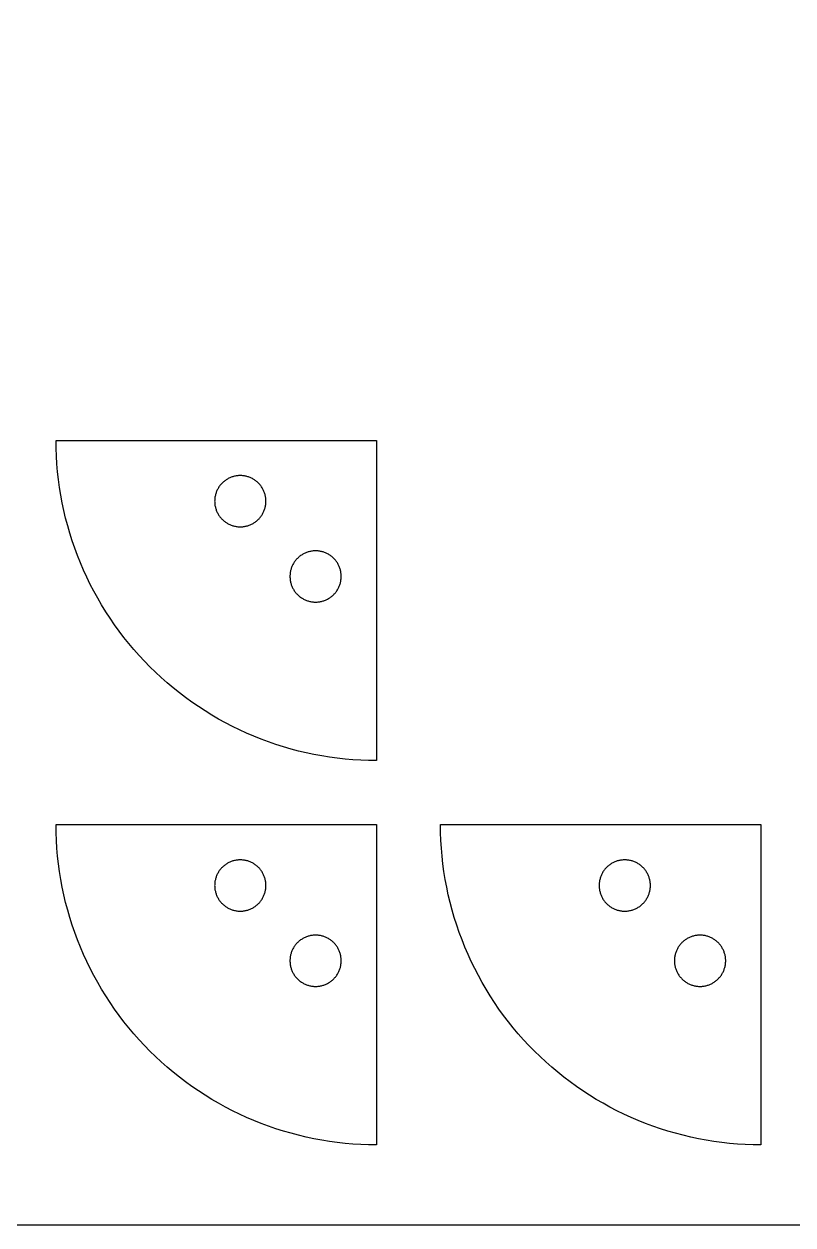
# Model space of a CAD drawing. Header units: millimetres. Extents: x 0 to 900, y 0 to 600.
# Drawn here: x 627 to 675, y 0 to 75 of the extents above; entities that cross this region are included whole.
import ezdxf

# ---------------------------------------------------------------- set-up
doc = ezdxf.new("R2010")
doc.units = ezdxf.units.MM
doc.layers.add('CUT', color=7, linetype='Continuous')
doc.layers.add('SHEET', color=7, linetype='Continuous')

msp = doc.modelspace()

# ---------------------------------------------------------------- linework, layer by layer
at = {"layer": 'CUT'}
for points in [[(649, 49), (649, 29), (648.509, 29.006), (648.019, 29.024), (647.529, 29.054), (647.04, 29.096), (646.552, 29.15), (646.065, 29.216), (645.581, 29.294), (645.098, 29.384), (644.618, 29.486), (644.14, 29.599), (643.666, 29.724), (643.194, 29.861), (642.726, 30.009), (642.262, 30.169), (641.802, 30.34), (641.346, 30.522), (640.895, 30.716), (640.449, 30.92), (640.008, 31.136), (639.572, 31.362), (639.142, 31.598), (638.718, 31.845), (638.3, 32.103), (637.889, 32.371), (637.484, 32.648), (637.086, 32.936), (636.695, 33.233), (636.312, 33.54), (635.937, 33.856), (635.569, 34.181), (635.209, 34.515), (634.858, 34.858), (634.515, 35.209), (634.181, 35.569), (633.856, 35.937), (633.54, 36.312), (633.233, 36.695), (632.936, 37.086), (632.648, 37.484), (632.371, 37.889), (632.103, 38.3), (631.845, 38.718), (631.598, 39.142), (631.362, 39.572), (631.136, 40.008), (630.92, 40.449), (630.716, 40.895), (630.522, 41.346), (630.34, 41.802), (630.169, 42.262), (630.009, 42.726), (629.861, 43.194), (629.724, 43.666), (629.599, 44.14), (629.486, 44.618), (629.384, 45.098), (629.294, 45.581), (629.216, 46.065), (629.15, 46.552), (629.096, 47.04), (629.054, 47.529), (629.024, 48.019), (629.006, 48.509), (629, 49), (649, 49)], [(642.1, 45.2), (642.099, 45.252), (642.097, 45.305), (642.092, 45.357), (642.086, 45.409), (642.079, 45.461), (642.069, 45.512), (642.058, 45.563), (642.045, 45.614), (642.031, 45.664), (642.015, 45.714), (641.997, 45.764), (641.978, 45.812), (641.957, 45.86), (641.935, 45.908), (641.911, 45.954), (641.886, 46), (641.859, 46.045), (641.83, 46.089), (641.801, 46.132), (641.769, 46.174), (641.737, 46.215), (641.703, 46.255), (641.668, 46.294), (641.631, 46.331), (641.594, 46.368), (641.555, 46.403), (641.515, 46.437), (641.474, 46.469), (641.432, 46.501), (641.389, 46.53), (641.345, 46.559), (641.3, 46.586), (641.254, 46.611), (641.208, 46.635), (641.16, 46.657), (641.112, 46.678), (641.064, 46.697), (641.014, 46.715), (640.964, 46.731), (640.914, 46.745), (640.863, 46.758), (640.812, 46.769), (640.761, 46.779), (640.709, 46.786), (640.657, 46.792), (640.605, 46.797), (640.552, 46.799), (640.5, 46.8), (640.448, 46.799), (640.395, 46.797), (640.343, 46.792), (640.291, 46.786), (640.239, 46.779), (640.188, 46.769), (640.137, 46.758), (640.086, 46.745), (640.036, 46.731), (639.986, 46.715), (639.936, 46.697), (639.888, 46.678), (639.84, 46.657), (639.792, 46.635), (639.746, 46.611), (639.7, 46.586), (639.655, 46.559), (639.611, 46.53), (639.568, 46.501), (639.526, 46.469), (639.485, 46.437), (639.445, 46.403), (639.406, 46.368), (639.369, 46.331), (639.332, 46.294), (639.297, 46.255), (639.263, 46.215), (639.231, 46.174), (639.199, 46.132), (639.17, 46.089), (639.141, 46.045), (639.114, 46), (639.089, 45.954), (639.065, 45.908), (639.043, 45.86), (639.022, 45.812), (639.003, 45.764), (638.985, 45.714), (638.969, 45.664), (638.955, 45.614), (638.942, 45.563), (638.931, 45.512), (638.921, 45.461), (638.914, 45.409), (638.908, 45.357), (638.903, 45.305), (638.901, 45.252), (638.9, 45.2), (638.901, 45.148), (638.903, 45.095), (638.908, 45.043), (638.914, 44.991), (638.921, 44.939), (638.931, 44.888), (638.942, 44.837), (638.955, 44.786), (638.969, 44.736), (638.985, 44.686), (639.003, 44.636), (639.022, 44.588), (639.043, 44.54), (639.065, 44.492), (639.089, 44.446), (639.114, 44.4), (639.141, 44.355), (639.17, 44.311), (639.199, 44.268), (639.231, 44.226), (639.263, 44.185), (639.297, 44.145), (639.332, 44.106), (639.369, 44.069), (639.406, 44.032), (639.445, 43.997), (639.485, 43.963), (639.526, 43.931), (639.568, 43.899), (639.611, 43.87), (639.655, 43.841), (639.7, 43.814), (639.746, 43.789), (639.792, 43.765), (639.84, 43.743), (639.888, 43.722), (639.936, 43.703), (639.986, 43.685), (640.036, 43.669), (640.086, 43.655), (640.137, 43.642), (640.188, 43.631), (640.239, 43.621), (640.291, 43.614), (640.343, 43.608), (640.395, 43.603), (640.448, 43.601), (640.5, 43.6), (640.552, 43.601), (640.605, 43.603), (640.657, 43.608), (640.709, 43.614), (640.761, 43.621), (640.812, 43.631), (640.863, 43.642), (640.914, 43.655), (640.964, 43.669), (641.014, 43.685), (641.064, 43.703), (641.112, 43.722), (641.16, 43.743), (641.208, 43.765), (641.254, 43.789), (641.3, 43.814), (641.345, 43.841), (641.389, 43.87), (641.432, 43.899), (641.474, 43.931), (641.515, 43.963), (641.555, 43.997), (641.594, 44.032), (641.631, 44.069), (641.668, 44.106), (641.703, 44.145), (641.737, 44.185), (641.769, 44.226), (641.801, 44.268), (641.83, 44.311), (641.859, 44.355), (641.886, 44.4), (641.911, 44.446), (641.935, 44.492), (641.957, 44.54), (641.978, 44.588), (641.997, 44.636), (642.015, 44.686), (642.031, 44.736), (642.045, 44.786), (642.058, 44.837), (642.069, 44.888), (642.079, 44.939), (642.086, 44.991), (642.092, 45.043), (642.097, 45.095), (642.099, 45.148), (642.1, 45.2)], [(646.8, 40.5), (646.799, 40.552), (646.797, 40.605), (646.792, 40.657), (646.786, 40.709), (646.779, 40.761), (646.769, 40.812), (646.758, 40.863), (646.745, 40.914), (646.731, 40.964), (646.715, 41.014), (646.697, 41.064), (646.678, 41.112), (646.657, 41.16), (646.635, 41.208), (646.611, 41.254), (646.586, 41.3), (646.559, 41.345), (646.53, 41.389), (646.501, 41.432), (646.469, 41.474), (646.437, 41.515), (646.403, 41.555), (646.368, 41.594), (646.331, 41.631), (646.294, 41.668), (646.255, 41.703), (646.215, 41.737), (646.174, 41.769), (646.132, 41.801), (646.089, 41.83), (646.045, 41.859), (646, 41.886), (645.954, 41.911), (645.908, 41.935), (645.86, 41.957), (645.812, 41.978), (645.764, 41.997), (645.714, 42.015), (645.664, 42.031), (645.614, 42.045), (645.563, 42.058), (645.512, 42.069), (645.461, 42.079), (645.409, 42.086), (645.357, 42.092), (645.305, 42.097), (645.252, 42.099), (645.2, 42.1), (645.148, 42.099), (645.095, 42.097), (645.043, 42.092), (644.991, 42.086), (644.939, 42.079), (644.888, 42.069), (644.837, 42.058), (644.786, 42.045), (644.736, 42.031), (644.686, 42.015), (644.636, 41.997), (644.588, 41.978), (644.54, 41.957), (644.492, 41.935), (644.446, 41.911), (644.4, 41.886), (644.355, 41.859), (644.311, 41.83), (644.268, 41.801), (644.226, 41.769), (644.185, 41.737), (644.145, 41.703), (644.106, 41.668), (644.069, 41.631), (644.032, 41.594), (643.997, 41.555), (643.963, 41.515), (643.931, 41.474), (643.899, 41.432), (643.87, 41.389), (643.841, 41.345), (643.814, 41.3), (643.789, 41.254), (643.765, 41.208), (643.743, 41.16), (643.722, 41.112), (643.703, 41.064), (643.685, 41.014), (643.669, 40.964), (643.655, 40.914), (643.642, 40.863), (643.631, 40.812), (643.621, 40.761), (643.614, 40.709), (643.608, 40.657), (643.603, 40.605), (643.601, 40.552), (643.6, 40.5), (643.601, 40.448), (643.603, 40.395), (643.608, 40.343), (643.614, 40.291), (643.621, 40.239), (643.631, 40.188), (643.642, 40.137), (643.655, 40.086), (643.669, 40.036), (643.685, 39.986), (643.703, 39.936), (643.722, 39.888), (643.743, 39.84), (643.765, 39.792), (643.789, 39.746), (643.814, 39.7), (643.841, 39.655), (643.87, 39.611), (643.899, 39.568), (643.931, 39.526), (643.963, 39.485), (643.997, 39.445), (644.032, 39.406), (644.069, 39.369), (644.106, 39.332), (644.145, 39.297), (644.185, 39.263), (644.226, 39.231), (644.268, 39.199), (644.311, 39.17), (644.355, 39.141), (644.4, 39.114), (644.446, 39.089), (644.492, 39.065), (644.54, 39.043), (644.588, 39.022), (644.636, 39.003), (644.686, 38.985), (644.736, 38.969), (644.786, 38.955), (644.837, 38.942), (644.888, 38.931), (644.939, 38.921), (644.991, 38.914), (645.043, 38.908), (645.095, 38.903), (645.148, 38.901), (645.2, 38.9), (645.252, 38.901), (645.305, 38.903), (645.357, 38.908), (645.409, 38.914), (645.461, 38.921), (645.512, 38.931), (645.563, 38.942), (645.614, 38.955), (645.664, 38.969), (645.714, 38.985), (645.764, 39.003), (645.812, 39.022), (645.86, 39.043), (645.908, 39.065), (645.954, 39.089), (646, 39.114), (646.045, 39.141), (646.089, 39.17), (646.132, 39.199), (646.174, 39.231), (646.215, 39.263), (646.255, 39.297), (646.294, 39.332), (646.331, 39.369), (646.368, 39.406), (646.403, 39.445), (646.437, 39.485), (646.469, 39.526), (646.501, 39.568), (646.53, 39.611), (646.559, 39.655), (646.586, 39.7), (646.611, 39.746), (646.635, 39.792), (646.657, 39.84), (646.678, 39.888), (646.697, 39.936), (646.715, 39.986), (646.731, 40.036), (646.745, 40.086), (646.758, 40.137), (646.769, 40.188), (646.779, 40.239), (646.786, 40.291), (646.792, 40.343), (646.797, 40.395), (646.799, 40.448), (646.8, 40.5)], [(649, 25), (649, 5), (648.509, 5.006), (648.019, 5.024), (647.529, 5.054), (647.04, 5.096), (646.552, 5.15), (646.065, 5.216), (645.581, 5.294), (645.098, 5.384), (644.618, 5.486), (644.14, 5.599), (643.666, 5.724), (643.194, 5.861), (642.726, 6.009), (642.262, 6.169), (641.802, 6.34), (641.346, 6.522), (640.895, 6.716), (640.449, 6.92), (640.008, 7.136), (639.572, 7.362), (639.142, 7.598), (638.718, 7.845), (638.3, 8.103), (637.889, 8.371), (637.484, 8.648), (637.086, 8.936), (636.695, 9.233), (636.312, 9.54), (635.937, 9.856), (635.569, 10.181), (635.209, 10.515), (634.858, 10.858), (634.515, 11.209), (634.181, 11.569), (633.856, 11.937), (633.54, 12.312), (633.233, 12.695), (632.936, 13.086), (632.648, 13.484), (632.371, 13.889), (632.103, 14.3), (631.845, 14.718), (631.598, 15.142), (631.362, 15.572), (631.136, 16.008), (630.92, 16.449), (630.716, 16.895), (630.522, 17.346), (630.34, 17.802), (630.169, 18.262), (630.009, 18.726), (629.861, 19.194), (629.724, 19.666), (629.599, 20.14), (629.486, 20.618), (629.384, 21.098), (629.294, 21.581), (629.216, 22.065), (629.15, 22.552), (629.096, 23.04), (629.054, 23.529), (629.024, 24.019), (629.006, 24.509), (629, 25), (649, 25)], [(673, 25), (673, 5), (672.509, 5.006), (672.019, 5.024), (671.529, 5.054), (671.04, 5.096), (670.552, 5.15), (670.065, 5.216), (669.581, 5.294), (669.098, 5.384), (668.618, 5.486), (668.14, 5.599), (667.666, 5.724), (667.194, 5.861), (666.726, 6.009), (666.262, 6.169), (665.802, 6.34), (665.346, 6.522), (664.895, 6.716), (664.449, 6.92), (664.008, 7.136), (663.572, 7.362), (663.142, 7.598), (662.718, 7.845), (662.3, 8.103), (661.889, 8.371), (661.484, 8.648), (661.086, 8.936), (660.695, 9.233), (660.312, 9.54), (659.937, 9.856), (659.569, 10.181), (659.209, 10.515), (658.858, 10.858), (658.515, 11.209), (658.181, 11.569), (657.856, 11.937), (657.54, 12.312), (657.233, 12.695), (656.936, 13.086), (656.648, 13.484), (656.371, 13.889), (656.103, 14.3), (655.845, 14.718), (655.598, 15.142), (655.362, 15.572), (655.136, 16.008), (654.92, 16.449), (654.716, 16.895), (654.522, 17.346), (654.34, 17.802), (654.169, 18.262), (654.009, 18.726), (653.861, 19.194), (653.724, 19.666), (653.599, 20.14), (653.486, 20.618), (653.384, 21.098), (653.294, 21.581), (653.216, 22.065), (653.15, 22.552), (653.096, 23.04), (653.054, 23.529), (653.024, 24.019), (653.006, 24.509), (653, 25), (673, 25)], [(642.1, 21.2), (642.099, 21.252), (642.097, 21.305), (642.092, 21.357), (642.086, 21.409), (642.079, 21.461), (642.069, 21.512), (642.058, 21.563), (642.045, 21.614), (642.031, 21.664), (642.015, 21.714), (641.997, 21.764), (641.978, 21.812), (641.957, 21.86), (641.935, 21.908), (641.911, 21.954), (641.886, 22), (641.859, 22.045), (641.83, 22.089), (641.801, 22.132), (641.769, 22.174), (641.737, 22.215), (641.703, 22.255), (641.668, 22.294), (641.631, 22.331), (641.594, 22.368), (641.555, 22.403), (641.515, 22.437), (641.474, 22.469), (641.432, 22.501), (641.389, 22.53), (641.345, 22.559), (641.3, 22.586), (641.254, 22.611), (641.208, 22.635), (641.16, 22.657), (641.112, 22.678), (641.064, 22.697), (641.014, 22.715), (640.964, 22.731), (640.914, 22.745), (640.863, 22.758), (640.812, 22.769), (640.761, 22.779), (640.709, 22.786), (640.657, 22.792), (640.605, 22.797), (640.552, 22.799), (640.5, 22.8), (640.448, 22.799), (640.395, 22.797), (640.343, 22.792), (640.291, 22.786), (640.239, 22.779), (640.188, 22.769), (640.137, 22.758), (640.086, 22.745), (640.036, 22.731), (639.986, 22.715), (639.936, 22.697), (639.888, 22.678), (639.84, 22.657), (639.792, 22.635), (639.746, 22.611), (639.7, 22.586), (639.655, 22.559), (639.611, 22.53), (639.568, 22.501), (639.526, 22.469), (639.485, 22.437), (639.445, 22.403), (639.406, 22.368), (639.369, 22.331), (639.332, 22.294), (639.297, 22.255), (639.263, 22.215), (639.231, 22.174), (639.199, 22.132), (639.17, 22.089), (639.141, 22.045), (639.114, 22), (639.089, 21.954), (639.065, 21.908), (639.043, 21.86), (639.022, 21.812), (639.003, 21.764), (638.985, 21.714), (638.969, 21.664), (638.955, 21.614), (638.942, 21.563), (638.931, 21.512), (638.921, 21.461), (638.914, 21.409), (638.908, 21.357), (638.903, 21.305), (638.901, 21.252), (638.9, 21.2), (638.901, 21.148), (638.903, 21.095), (638.908, 21.043), (638.914, 20.991), (638.921, 20.939), (638.931, 20.888), (638.942, 20.837), (638.955, 20.786), (638.969, 20.736), (638.985, 20.686), (639.003, 20.636), (639.022, 20.588), (639.043, 20.54), (639.065, 20.492), (639.089, 20.446), (639.114, 20.4), (639.141, 20.355), (639.17, 20.311), (639.199, 20.268), (639.231, 20.226), (639.263, 20.185), (639.297, 20.145), (639.332, 20.106), (639.369, 20.069), (639.406, 20.032), (639.445, 19.997), (639.485, 19.963), (639.526, 19.931), (639.568, 19.899), (639.611, 19.87), (639.655, 19.841), (639.7, 19.814), (639.746, 19.789), (639.792, 19.765), (639.84, 19.743), (639.888, 19.722), (639.936, 19.703), (639.986, 19.685), (640.036, 19.669), (640.086, 19.655), (640.137, 19.642), (640.188, 19.631), (640.239, 19.621), (640.291, 19.614), (640.343, 19.608), (640.395, 19.603), (640.448, 19.601), (640.5, 19.6), (640.552, 19.601), (640.605, 19.603), (640.657, 19.608), (640.709, 19.614), (640.761, 19.621), (640.812, 19.631), (640.863, 19.642), (640.914, 19.655), (640.964, 19.669), (641.014, 19.685), (641.064, 19.703), (641.112, 19.722), (641.16, 19.743), (641.208, 19.765), (641.254, 19.789), (641.3, 19.814), (641.345, 19.841), (641.389, 19.87), (641.432, 19.899), (641.474, 19.931), (641.515, 19.963), (641.555, 19.997), (641.594, 20.032), (641.631, 20.069), (641.668, 20.106), (641.703, 20.145), (641.737, 20.185), (641.769, 20.226), (641.801, 20.268), (641.83, 20.311), (641.859, 20.355), (641.886, 20.4), (641.911, 20.446), (641.935, 20.492), (641.957, 20.54), (641.978, 20.588), (641.997, 20.636), (642.015, 20.686), (642.031, 20.736), (642.045, 20.786), (642.058, 20.837), (642.069, 20.888), (642.079, 20.939), (642.086, 20.991), (642.092, 21.043), (642.097, 21.095), (642.099, 21.148), (642.1, 21.2)], [(666.1, 21.2), (666.099, 21.252), (666.097, 21.305), (666.092, 21.357), (666.086, 21.409), (666.079, 21.461), (666.069, 21.512), (666.058, 21.563), (666.045, 21.614), (666.031, 21.664), (666.015, 21.714), (665.997, 21.764), (665.978, 21.812), (665.957, 21.86), (665.935, 21.908), (665.911, 21.954), (665.886, 22), (665.859, 22.045), (665.83, 22.089), (665.801, 22.132), (665.769, 22.174), (665.737, 22.215), (665.703, 22.255), (665.668, 22.294), (665.631, 22.331), (665.594, 22.368), (665.555, 22.403), (665.515, 22.437), (665.474, 22.469), (665.432, 22.501), (665.389, 22.53), (665.345, 22.559), (665.3, 22.586), (665.254, 22.611), (665.208, 22.635), (665.16, 22.657), (665.112, 22.678), (665.064, 22.697), (665.014, 22.715), (664.964, 22.731), (664.914, 22.745), (664.863, 22.758), (664.812, 22.769), (664.761, 22.779), (664.709, 22.786), (664.657, 22.792), (664.605, 22.797), (664.552, 22.799), (664.5, 22.8), (664.448, 22.799), (664.395, 22.797), (664.343, 22.792), (664.291, 22.786), (664.239, 22.779), (664.188, 22.769), (664.137, 22.758), (664.086, 22.745), (664.036, 22.731), (663.986, 22.715), (663.936, 22.697), (663.888, 22.678), (663.84, 22.657), (663.792, 22.635), (663.746, 22.611), (663.7, 22.586), (663.655, 22.559), (663.611, 22.53), (663.568, 22.501), (663.526, 22.469), (663.485, 22.437), (663.445, 22.403), (663.406, 22.368), (663.369, 22.331), (663.332, 22.294), (663.297, 22.255), (663.263, 22.215), (663.231, 22.174), (663.199, 22.132), (663.17, 22.089), (663.141, 22.045), (663.114, 22), (663.089, 21.954), (663.065, 21.908), (663.043, 21.86), (663.022, 21.812), (663.003, 21.764), (662.985, 21.714), (662.969, 21.664), (662.955, 21.614), (662.942, 21.563), (662.931, 21.512), (662.921, 21.461), (662.914, 21.409), (662.908, 21.357), (662.903, 21.305), (662.901, 21.252), (662.9, 21.2), (662.901, 21.148), (662.903, 21.095), (662.908, 21.043), (662.914, 20.991), (662.921, 20.939), (662.931, 20.888), (662.942, 20.837), (662.955, 20.786), (662.969, 20.736), (662.985, 20.686), (663.003, 20.636), (663.022, 20.588), (663.043, 20.54), (663.065, 20.492), (663.089, 20.446), (663.114, 20.4), (663.141, 20.355), (663.17, 20.311), (663.199, 20.268), (663.231, 20.226), (663.263, 20.185), (663.297, 20.145), (663.332, 20.106), (663.369, 20.069), (663.406, 20.032), (663.445, 19.997), (663.485, 19.963), (663.526, 19.931), (663.568, 19.899), (663.611, 19.87), (663.655, 19.841), (663.7, 19.814), (663.746, 19.789), (663.792, 19.765), (663.84, 19.743), (663.888, 19.722), (663.936, 19.703), (663.986, 19.685), (664.036, 19.669), (664.086, 19.655), (664.137, 19.642), (664.188, 19.631), (664.239, 19.621), (664.291, 19.614), (664.343, 19.608), (664.395, 19.603), (664.448, 19.601), (664.5, 19.6), (664.552, 19.601), (664.605, 19.603), (664.657, 19.608), (664.709, 19.614), (664.761, 19.621), (664.812, 19.631), (664.863, 19.642), (664.914, 19.655), (664.964, 19.669), (665.014, 19.685), (665.064, 19.703), (665.112, 19.722), (665.16, 19.743), (665.208, 19.765), (665.254, 19.789), (665.3, 19.814), (665.345, 19.841), (665.389, 19.87), (665.432, 19.899), (665.474, 19.931), (665.515, 19.963), (665.555, 19.997), (665.594, 20.032), (665.631, 20.069), (665.668, 20.106), (665.703, 20.145), (665.737, 20.185), (665.769, 20.226), (665.801, 20.268), (665.83, 20.311), (665.859, 20.355), (665.886, 20.4), (665.911, 20.446), (665.935, 20.492), (665.957, 20.54), (665.978, 20.588), (665.997, 20.636), (666.015, 20.686), (666.031, 20.736), (666.045, 20.786), (666.058, 20.837), (666.069, 20.888), (666.079, 20.939), (666.086, 20.991), (666.092, 21.043), (666.097, 21.095), (666.099, 21.148), (666.1, 21.2)], [(646.8, 16.5), (646.799, 16.552), (646.797, 16.605), (646.792, 16.657), (646.786, 16.709), (646.779, 16.761), (646.769, 16.812), (646.758, 16.863), (646.745, 16.914), (646.731, 16.964), (646.715, 17.014), (646.697, 17.064), (646.678, 17.112), (646.657, 17.16), (646.635, 17.208), (646.611, 17.254), (646.586, 17.3), (646.559, 17.345), (646.53, 17.389), (646.501, 17.432), (646.469, 17.474), (646.437, 17.515), (646.403, 17.555), (646.368, 17.594), (646.331, 17.631), (646.294, 17.668), (646.255, 17.703), (646.215, 17.737), (646.174, 17.769), (646.132, 17.801), (646.089, 17.83), (646.045, 17.859), (646, 17.886), (645.954, 17.911), (645.908, 17.935), (645.86, 17.957), (645.812, 17.978), (645.764, 17.997), (645.714, 18.015), (645.664, 18.031), (645.614, 18.045), (645.563, 18.058), (645.512, 18.069), (645.461, 18.079), (645.409, 18.086), (645.357, 18.092), (645.305, 18.097), (645.252, 18.099), (645.2, 18.1), (645.148, 18.099), (645.095, 18.097), (645.043, 18.092), (644.991, 18.086), (644.939, 18.079), (644.888, 18.069), (644.837, 18.058), (644.786, 18.045), (644.736, 18.031), (644.686, 18.015), (644.636, 17.997), (644.588, 17.978), (644.54, 17.957), (644.492, 17.935), (644.446, 17.911), (644.4, 17.886), (644.355, 17.859), (644.311, 17.83), (644.268, 17.801), (644.226, 17.769), (644.185, 17.737), (644.145, 17.703), (644.106, 17.668), (644.069, 17.631), (644.032, 17.594), (643.997, 17.555), (643.963, 17.515), (643.931, 17.474), (643.899, 17.432), (643.87, 17.389), (643.841, 17.345), (643.814, 17.3), (643.789, 17.254), (643.765, 17.208), (643.743, 17.16), (643.722, 17.112), (643.703, 17.064), (643.685, 17.014), (643.669, 16.964), (643.655, 16.914), (643.642, 16.863), (643.631, 16.812), (643.621, 16.761), (643.614, 16.709), (643.608, 16.657), (643.603, 16.605), (643.601, 16.552), (643.6, 16.5), (643.601, 16.448), (643.603, 16.395), (643.608, 16.343), (643.614, 16.291), (643.621, 16.239), (643.631, 16.188), (643.642, 16.137), (643.655, 16.086), (643.669, 16.036), (643.685, 15.986), (643.703, 15.936), (643.722, 15.888), (643.743, 15.84), (643.765, 15.792), (643.789, 15.746), (643.814, 15.7), (643.841, 15.655), (643.87, 15.611), (643.899, 15.568), (643.931, 15.526), (643.963, 15.485), (643.997, 15.445), (644.032, 15.406), (644.069, 15.369), (644.106, 15.332), (644.145, 15.297), (644.185, 15.263), (644.226, 15.231), (644.268, 15.199), (644.311, 15.17), (644.355, 15.141), (644.4, 15.114), (644.446, 15.089), (644.492, 15.065), (644.54, 15.043), (644.588, 15.022), (644.636, 15.003), (644.686, 14.985), (644.736, 14.969), (644.786, 14.955), (644.837, 14.942), (644.888, 14.931), (644.939, 14.921), (644.991, 14.914), (645.043, 14.908), (645.095, 14.903), (645.148, 14.901), (645.2, 14.9), (645.252, 14.901), (645.305, 14.903), (645.357, 14.908), (645.409, 14.914), (645.461, 14.921), (645.512, 14.931), (645.563, 14.942), (645.614, 14.955), (645.664, 14.969), (645.714, 14.985), (645.764, 15.003), (645.812, 15.022), (645.86, 15.043), (645.908, 15.065), (645.954, 15.089), (646, 15.114), (646.045, 15.141), (646.089, 15.17), (646.132, 15.199), (646.174, 15.231), (646.215, 15.263), (646.255, 15.297), (646.294, 15.332), (646.331, 15.369), (646.368, 15.406), (646.403, 15.445), (646.437, 15.485), (646.469, 15.526), (646.501, 15.568), (646.53, 15.611), (646.559, 15.655), (646.586, 15.7), (646.611, 15.746), (646.635, 15.792), (646.657, 15.84), (646.678, 15.888), (646.697, 15.936), (646.715, 15.986), (646.731, 16.036), (646.745, 16.086), (646.758, 16.137), (646.769, 16.188), (646.779, 16.239), (646.786, 16.291), (646.792, 16.343), (646.797, 16.395), (646.799, 16.448), (646.8, 16.5)], [(670.8, 16.5), (670.799, 16.552), (670.797, 16.605), (670.792, 16.657), (670.786, 16.709), (670.779, 16.761), (670.769, 16.812), (670.758, 16.863), (670.745, 16.914), (670.731, 16.964), (670.715, 17.014), (670.697, 17.064), (670.678, 17.112), (670.657, 17.16), (670.635, 17.208), (670.611, 17.254), (670.586, 17.3), (670.559, 17.345), (670.53, 17.389), (670.501, 17.432), (670.469, 17.474), (670.437, 17.515), (670.403, 17.555), (670.368, 17.594), (670.331, 17.631), (670.294, 17.668), (670.255, 17.703), (670.215, 17.737), (670.174, 17.769), (670.132, 17.801), (670.089, 17.83), (670.045, 17.859), (670, 17.886), (669.954, 17.911), (669.908, 17.935), (669.86, 17.957), (669.812, 17.978), (669.764, 17.997), (669.714, 18.015), (669.664, 18.031), (669.614, 18.045), (669.563, 18.058), (669.512, 18.069), (669.461, 18.079), (669.409, 18.086), (669.357, 18.092), (669.305, 18.097), (669.252, 18.099), (669.2, 18.1), (669.148, 18.099), (669.095, 18.097), (669.043, 18.092), (668.991, 18.086), (668.939, 18.079), (668.888, 18.069), (668.837, 18.058), (668.786, 18.045), (668.736, 18.031), (668.686, 18.015), (668.636, 17.997), (668.588, 17.978), (668.54, 17.957), (668.492, 17.935), (668.446, 17.911), (668.4, 17.886), (668.355, 17.859), (668.311, 17.83), (668.268, 17.801), (668.226, 17.769), (668.185, 17.737), (668.145, 17.703), (668.106, 17.668), (668.069, 17.631), (668.032, 17.594), (667.997, 17.555), (667.963, 17.515), (667.931, 17.474), (667.899, 17.432), (667.87, 17.389), (667.841, 17.345), (667.814, 17.3), (667.789, 17.254), (667.765, 17.208), (667.743, 17.16), (667.722, 17.112), (667.703, 17.064), (667.685, 17.014), (667.669, 16.964), (667.655, 16.914), (667.642, 16.863), (667.631, 16.812), (667.621, 16.761), (667.614, 16.709), (667.608, 16.657), (667.603, 16.605), (667.601, 16.552), (667.6, 16.5), (667.601, 16.448), (667.603, 16.395), (667.608, 16.343), (667.614, 16.291), (667.621, 16.239), (667.631, 16.188), (667.642, 16.137), (667.655, 16.086), (667.669, 16.036), (667.685, 15.986), (667.703, 15.936), (667.722, 15.888), (667.743, 15.84), (667.765, 15.792), (667.789, 15.746), (667.814, 15.7), (667.841, 15.655), (667.87, 15.611), (667.899, 15.568), (667.931, 15.526), (667.963, 15.485), (667.997, 15.445), (668.032, 15.406), (668.069, 15.369), (668.106, 15.332), (668.145, 15.297), (668.185, 15.263), (668.226, 15.231), (668.268, 15.199), (668.311, 15.17), (668.355, 15.141), (668.4, 15.114), (668.446, 15.089), (668.492, 15.065), (668.54, 15.043), (668.588, 15.022), (668.636, 15.003), (668.686, 14.985), (668.736, 14.969), (668.786, 14.955), (668.837, 14.942), (668.888, 14.931), (668.939, 14.921), (668.991, 14.914), (669.043, 14.908), (669.095, 14.903), (669.148, 14.901), (669.2, 14.9), (669.252, 14.901), (669.305, 14.903), (669.357, 14.908), (669.409, 14.914), (669.461, 14.921), (669.512, 14.931), (669.563, 14.942), (669.614, 14.955), (669.664, 14.969), (669.714, 14.985), (669.764, 15.003), (669.812, 15.022), (669.86, 15.043), (669.908, 15.065), (669.954, 15.089), (670, 15.114), (670.045, 15.141), (670.089, 15.17), (670.132, 15.199), (670.174, 15.231), (670.215, 15.263), (670.255, 15.297), (670.294, 15.332), (670.331, 15.369), (670.368, 15.406), (670.403, 15.445), (670.437, 15.485), (670.469, 15.526), (670.501, 15.568), (670.53, 15.611), (670.559, 15.655), (670.586, 15.7), (670.611, 15.746), (670.635, 15.792), (670.657, 15.84), (670.678, 15.888), (670.697, 15.936), (670.715, 15.986), (670.731, 16.036), (670.745, 16.086), (670.758, 16.137), (670.769, 16.188), (670.779, 16.239), (670.786, 16.291), (670.792, 16.343), (670.797, 16.395), (670.799, 16.448), (670.8, 16.5)]]:
    msp.add_lwpolyline(points, close=True, dxfattribs=at)
at = {"layer": 'SHEET'}
msp.add_lwpolyline([(0, 0), (900, 0), (900, 600), (0, 600)], close=True, dxfattribs=at)

doc.saveas('drawing.dxf')
